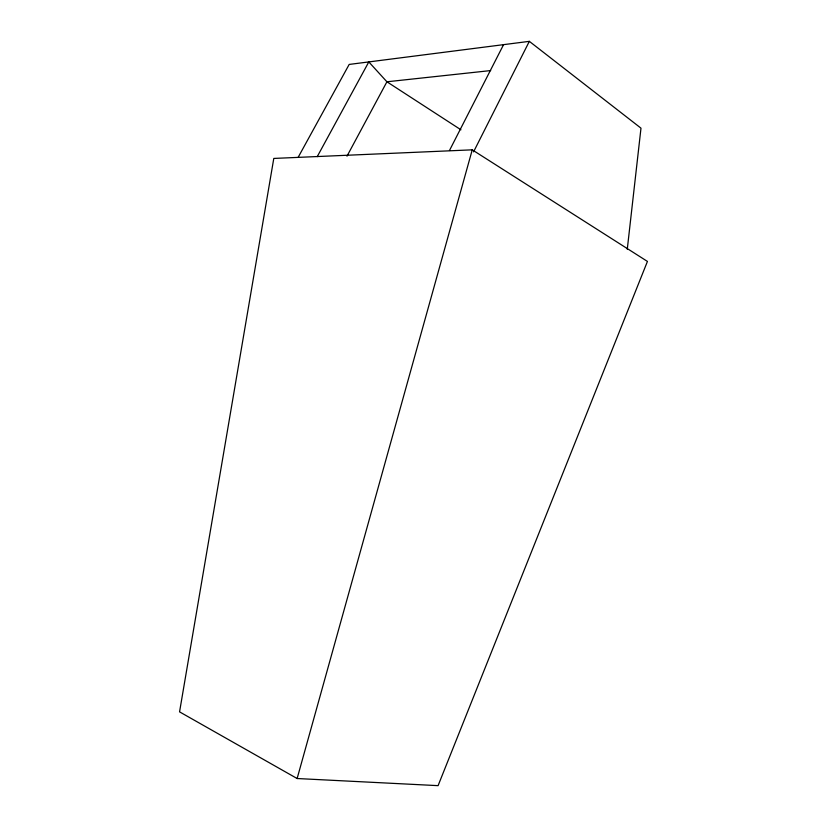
<?xml version="1.0" encoding="UTF-8"?>
<svg xmlns="http://www.w3.org/2000/svg" width="827" height="827" viewBox="0 0 827 827"><rect width="100%" height="100%" fill="white"/><g stroke="black" fill="none" stroke-linecap="round" stroke-linejoin="round"><path stroke-width="1.24" d="M627.269 249.289L640.987 128.164L529.342 41.35L349.18 64.434L298.113 157.399M297.131 778.527L472.248 149.832L647.438 261.425L438.083 785.65L297.131 778.527L179.562 711.861L273.789 158.433L472.248 149.832M473.561 151.868L529.342 41.35M449.474 150.504L503.571 44.648M346.978 156.179L386.922 81.79L490.669 70.574M317.237 156.644L368.811 61.922L386.922 81.79L460.939 129.798"/></g></svg>
